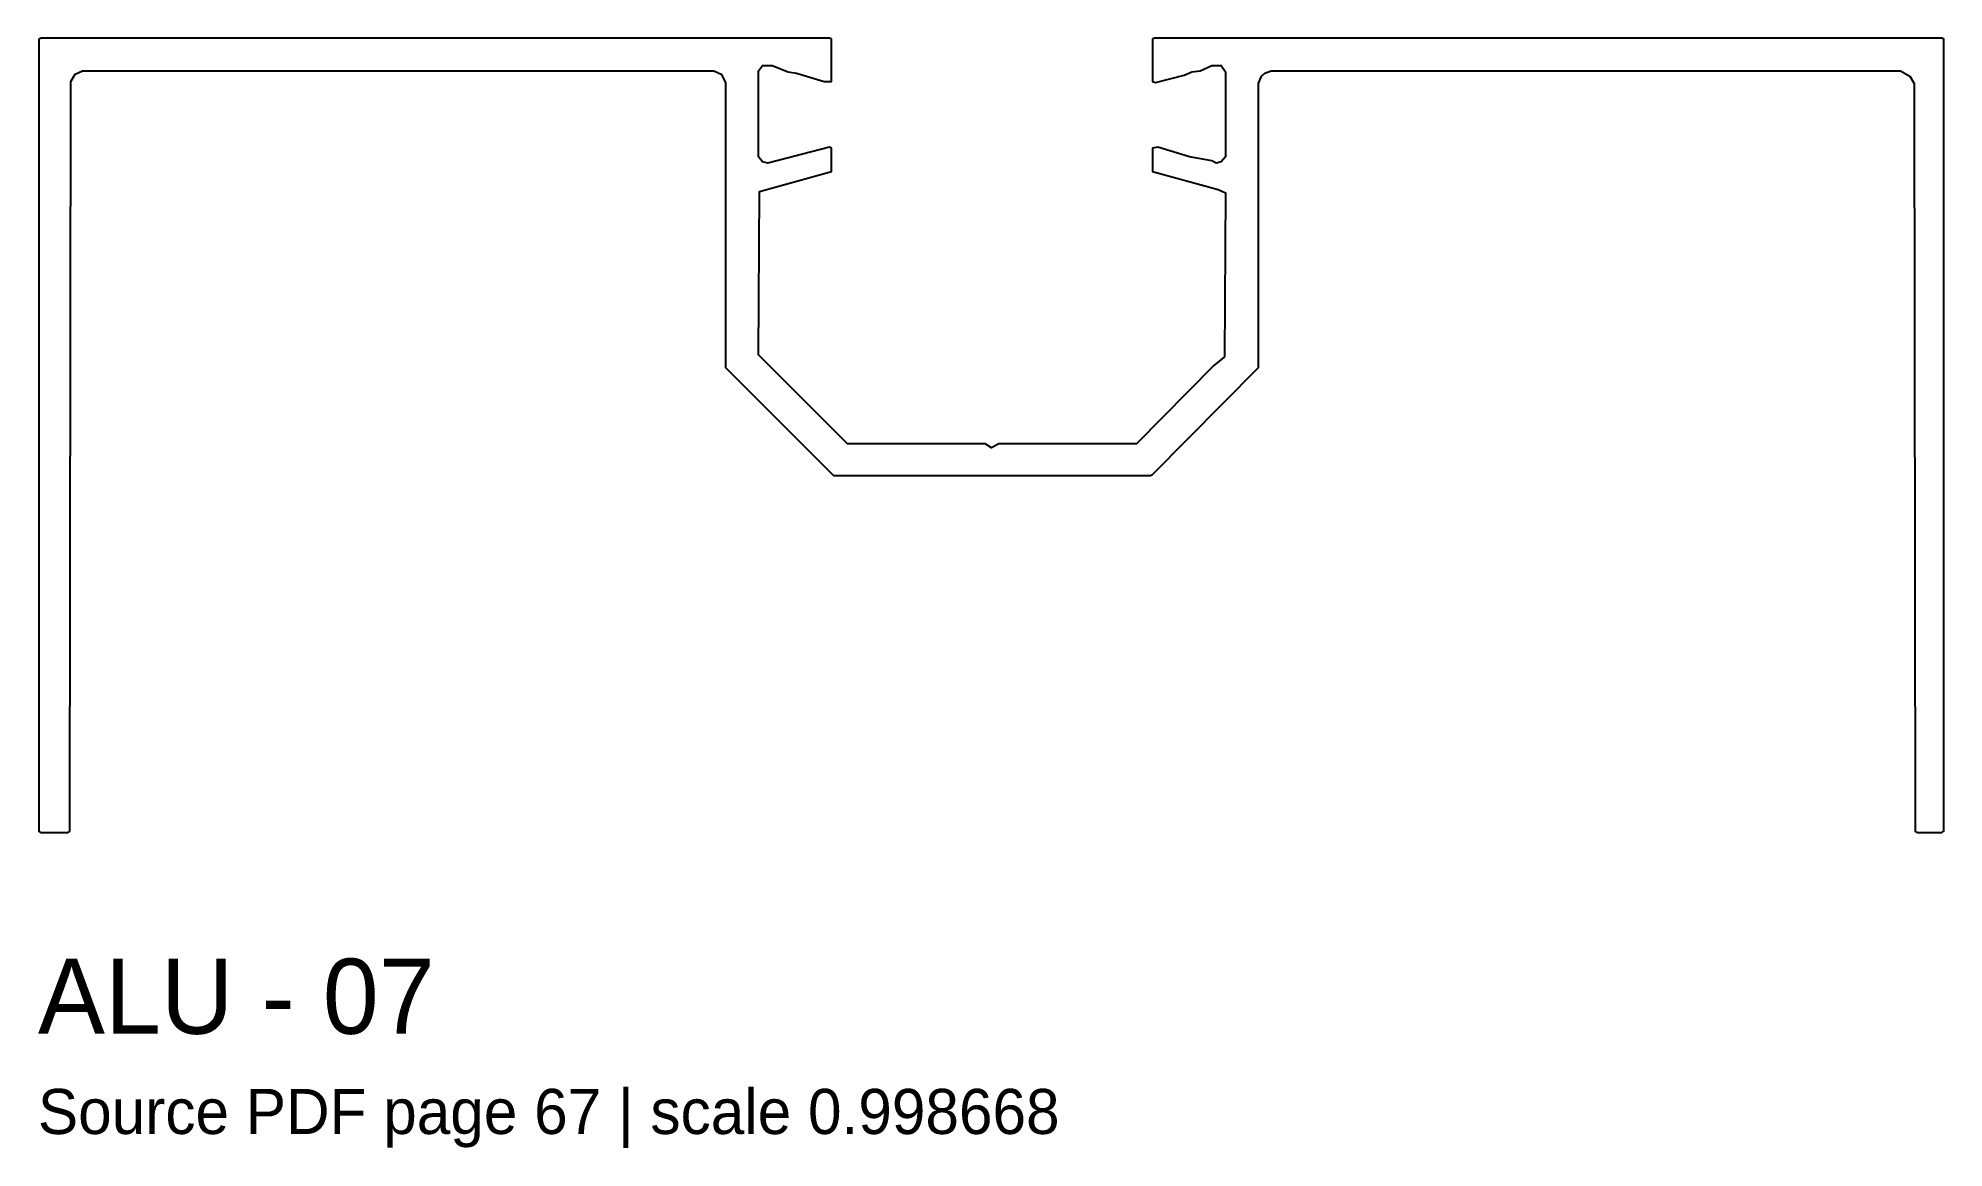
# Model space of a CAD drawing. Header units: millimetres. Extents: x 0 to 76.1, y -12.6 to 31.8.
import ezdxf

# ---------------------------------------------------------------- set-up
doc = ezdxf.new("R2010")
doc.units = ezdxf.units.MM
doc.layers.add('INFO', color=7, linetype='Continuous')
doc.layers.add('PROFILE', color=7, linetype='Continuous')

msp = doc.modelspace()

# ---------------------------------------------------------------- linework, layer by layer
at = {"layer": 'PROFILE'}
msp.add_lwpolyline([(0.042, 31.708), (0.042, 0.085), (0.127, 0.042), (1.184, 0.042), (1.268, 0.085), (1.311, 30.017), (1.48, 30.313), (1.776, 30.439), (26.973, 30.439), (27.269, 30.313), (27.438, 29.974), (27.438, 18.602), (31.75, 14.29), (44.391, 14.29), (44.475, 14.332), (48.703, 18.602), (48.703, 29.932), (48.83, 30.228), (48.957, 30.355), (49.21, 30.439), (74.323, 30.439), (74.703, 30.228), (74.873, 29.932), (74.915, 0.085), (74.999, 0.042), (75.972, 0.042), (76.056, 0.085), (76.056, 31.708), (75.972, 31.75), (44.56, 31.75), (44.475, 31.708), (44.475, 30.017), (44.602, 29.974), (45.744, 30.27), (46.04, 30.397), (46.378, 30.439), (46.843, 30.651), (47.223, 30.651), (47.392, 30.397), (47.392, 27.015), (47.223, 26.804), (47.012, 26.761), (46.843, 26.846), (45.955, 27.015), (44.687, 27.395), (44.475, 27.353), (44.475, 26.423), (47.097, 25.704), (47.392, 25.578), (47.35, 19.025), (46.927, 18.686), (43.841, 15.558), (38.345, 15.558), (38.049, 15.389), (37.796, 15.558), (32.3, 15.558), (28.748, 19.109), (28.791, 25.62), (31.665, 26.423), (31.665, 27.353), (31.581, 27.395), (29.129, 26.761), (28.917, 26.804), (28.748, 27.015), (28.748, 30.439), (28.917, 30.651), (29.298, 30.651), (29.932, 30.397), (30.27, 30.355), (31.37, 30.017), (31.665, 30.017), (31.665, 31.708), (31.581, 31.75), (0.127, 31.75)], close=True, dxfattribs=at)

# ---------------------------------------------------------------- texts
at = {"layer": 'INFO'}
for s, height, p in [('ALU - 07', 3, (0, -8)), ('Source PDF page 67 | scale 0.998668', 1.8, (0, -12))]:
    msp.add_text(s, height=height, dxfattribs=at).set_placement(p)

doc.saveas('drawing.dxf')
